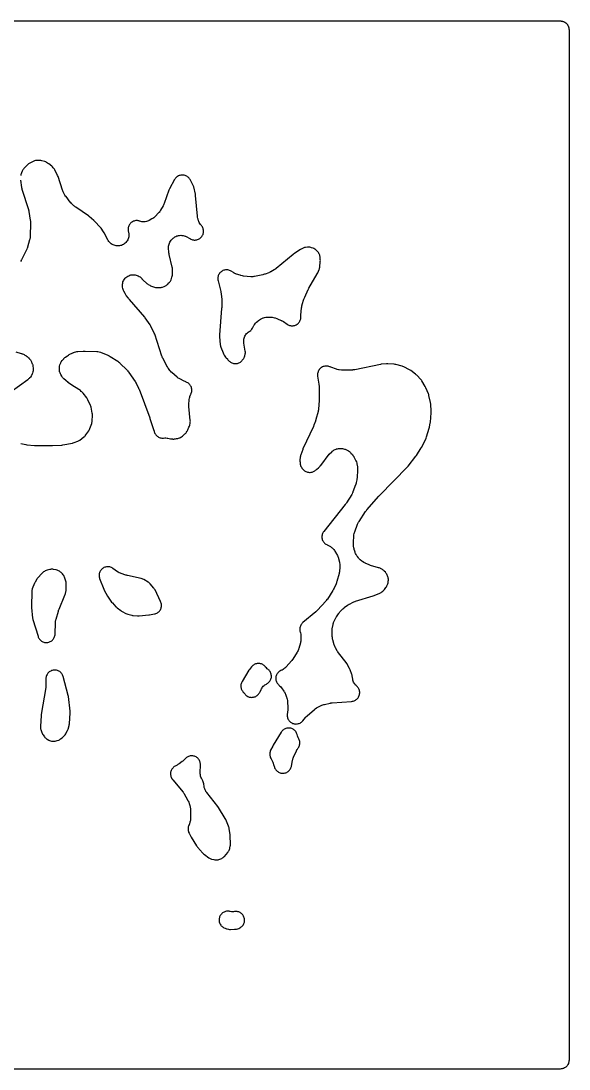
# Model space of a CAD drawing. Header units: millimetres. Extents: x 0 to 300, y 0 to 300.
# Drawn here: x 143.2 to 300.1, y -0.1 to 300.1 of the extents above; entities that cross this region are included whole.
import ezdxf

# ---------------------------------------------------------------- set-up
doc = ezdxf.new("R2010")
doc.units = ezdxf.units.MM
doc.layers.add('CUT', color=7, linetype='CONTINUOUS')

msp = doc.modelspace()

# ---------------------------------------------------------------- linework, layer by layer
at = {"layer": 'CUT'}
for points in [[(2.4114, 300.1485), (297.5886, 300.1485), (297.7814, 300.1391), (297.8958, 300.1333), (297.9051, 300.132), (297.9194, 300.1298), (297.9503, 300.1252), (298.0254, 300.1141), (298.1381, 300.0973), (298.2658, 300.0653), (298.3757, 300.0377), (298.4011, 300.0286), (298.4049, 300.0272), (298.448, 300.0118), (298.5003, 299.9931), (298.6063, 299.9551), (298.7267, 299.8981), (298.8277, 299.8503), (298.9428, 299.7813), (299.0378, 299.7243), (299.1466, 299.6436), (299.2345, 299.5783), (299.336, 299.4863), (299.416, 299.4138), (299.5093, 299.3109), (299.5805, 299.2322), (299.6647, 299.1186), (299.7264, 299.0354), (299.8008, 298.9112), (299.8523, 298.8253), (299.9151, 298.6924), (299.9163, 298.6899), (299.957, 298.6038), (299.9871, 298.5196), (299.9889, 298.5146), (299.9891, 298.5141), (300.0101, 298.4555), (300.0395, 298.3732), (300.0585, 298.2972), (300.0602, 298.2906), (300.0604, 298.2898), (300.0812, 298.2067), (300.099, 298.1356), (300.129, 297.9335), (300.135, 297.8932), (300.15, 297.5872), (300.15, 297.0119), (300.15, 2.4114), (300.1369, 2.1453), (300.135, 2.1053), (300.099, 1.8629), (300.0395, 1.6252), (299.9569, 1.3944), (299.8521, 1.1729), (299.7262, 0.9627), (299.5802, 0.7659), (299.4156, 0.5844), (299.2341, 0.4198), (299.0373, 0.2738), (298.8271, 0.1479), (298.6056, 0.0431), (298.3748, -0.0395), (298.1371, -0.099), (297.8947, -0.135), (297.5886, -0.15), (297.0775, -0.15), (3, -0.15)], [(143.1679, 179.0805), (144.5546, 178.7779), (144.877, 178.7293), (147.0201, 178.5481), (147.0577, 178.5452), (147.0645, 178.5447), (147.223, 178.5387), (152.0831, 178.5104), (152.1104, 178.5104), (152.1151, 178.5105), (152.2289, 178.5136), (154.8769, 178.6478), (155.1966, 178.6848), (157.8963, 179.1746), (158.1508, 179.2347), (158.3977, 179.321), (159.4503, 179.7522), (159.6387, 179.8386), (159.8193, 179.9404), (159.9908, 180.0568), (161.2171, 180.9652), (161.4216, 181.1343), (161.607, 181.324), (161.7713, 181.5323), (162.6034, 182.7111), (162.7326, 182.9142), (162.8417, 183.1288), (162.9296, 183.3529), (163.4304, 184.8359), (163.4948, 185.0606), (163.5379, 185.2902), (163.5593, 185.5229), (163.634, 187.1757), (163.6297, 187.4742), (163.5898, 187.7701), (163.2572, 189.4651), (163.1869, 189.7397), (163.0859, 190.0047), (162.3664, 191.6127), (162.2725, 191.8009), (162.1632, 191.9805), (162.0391, 192.1503), (160.9678, 193.4936), (160.8003, 193.6832), (160.6145, 193.8548), (160.4123, 194.0068), (160.4105, 194.008), (160.1998, 194.2216), (159.9736, 194.4246), (159.7244, 194.5987), (157.7237, 195.8223), (156.768, 196.4676), (156.7629, 196.4719), (156.7399, 196.4912), (156.6519, 196.5647), (156.027, 197.0872), (155.4318, 197.6484), (155.2819, 197.7979), (155.2559, 197.8253), (155.11, 197.9979), (154.9977, 198.1592), (154.9818, 198.1844), (154.896, 198.3272), (154.5803, 198.8797), (154.4952, 199.0373), (154.4807, 199.0659), (154.3583, 199.3373), (154.334, 199.3996), (154.3291, 199.414), (154.3263, 199.4221), (154.3242, 199.4282), (154.3212, 199.437), (154.2395, 199.7323), (154.1857, 200.0516), (154.165, 200.3747), (154.1789, 200.7293), (154.182, 200.7636), (154.2045, 200.9554), (154.2141, 201.0231), (154.249, 201.2266), (154.2562, 201.2627), (154.3509, 201.63), (154.4853, 201.9847), (154.5002, 202.0183), (154.5891, 202.2047), (154.6085, 202.2427), (154.7172, 202.4404), (154.7376, 202.475), (154.9897, 202.8491), (155.0141, 202.881), (155.1565, 203.0561), (155.319, 203.2438), (155.4499, 203.3875), (155.474, 203.4125), (155.7572, 203.6784), (155.7837, 203.7008), (155.9354, 203.8225), (156.3282, 204.1212), (156.476, 204.228), (156.5028, 204.2465), (156.8131, 204.4379), (156.8416, 204.4536), (157.0034, 204.5378), (158.0465, 205.049), (158.1534, 205.0993), (158.2182, 205.1285), (158.53, 205.2514), (158.8463, 205.3406), (159.1983, 205.4014), (159.2328, 205.4055), (159.4263, 205.4236), (161.0139, 205.5308), (161.2044, 205.5388), (161.3339, 205.541), (161.5245, 205.5393), (164.9481, 205.4219), (165.1593, 205.4087), (165.1969, 205.4053), (165.5815, 205.3482), (165.9573, 205.2482), (165.9932, 205.2365), (166.1923, 205.165), (166.4586, 205.0608), (166.5874, 205.0005), (167.8718, 204.4709), (168.0873, 204.374), (168.2315, 204.3036), (168.4405, 204.1933), (168.749, 204.0178), (170.8731, 202.6399), (171.0311, 202.5315), (171.0588, 202.5115), (171.357, 202.2714), (171.3825, 202.2487), (171.5221, 202.1175), (173.6014, 200.0613), (173.7259, 199.9322), (173.7475, 199.9086), (173.9772, 199.6334), (173.9965, 199.6078), (174.1012, 199.4622), (175.8751, 196.8677), (175.9552, 196.7453), (175.9692, 196.7232), (176.1149, 196.4696), (176.1271, 196.4464), (176.1924, 196.3155), (176.816, 195.0035), (176.8821, 194.8564), (176.9248, 194.7554), (176.9845, 194.6055), (180.0402, 186.428), (180.0617, 186.369), (180.0759, 186.3288), (180.0964, 186.2695), (181.2638, 182.795), (181.2915, 182.7093), (181.3096, 182.6508), (181.3352, 182.5644), (181.3715, 182.436), (181.4508, 182.2013), (181.5529, 181.9756), (181.6769, 181.7611), (181.8214, 181.5599), (181.9852, 181.374), (182.1665, 181.2053), (182.3637, 181.0553), (182.5748, 180.9255), (182.7976, 180.8173), (183.0301, 180.7317), (183.2699, 180.6695), (183.5147, 180.6313), (183.762, 180.6176), (184.0095, 180.6284), (184.3937, 180.6643), (184.7106, 180.6619), (185.056, 180.6243), (185.0893, 180.6189), (185.2752, 180.5843), (185.9956, 180.4313), (186.2419, 180.3917), (186.491, 180.3769), (186.5683, 180.38), (186.6601, 180.3678), (186.9286, 180.3612), (187.1963, 180.3834), (187.4707, 180.4212), (187.7344, 180.472), (187.7566, 180.4789), (187.8253, 180.4851), (188.0765, 180.5207), (188.3228, 180.5817), (188.5616, 180.6672), (188.7028, 180.7261), (188.9559, 180.8486), (189.1936, 180.9988), (189.4129, 181.1748), (190.1405, 181.8292), (190.3075, 181.9941), (190.4583, 182.174), (190.5915, 182.3673), (190.706, 182.5721), (190.7366, 182.6336), (190.9652, 183.0327), (191.0961, 183.2962), (191.1691, 183.5005), (191.3002, 183.7632), (191.4184, 184.0413), (191.5023, 184.3315), (191.633, 184.9134), (191.6773, 185.1753), (191.6936, 185.4404), (191.6817, 185.7057), (191.2862, 189.7272), (191.2745, 189.8779), (191.2729, 189.905), (191.2676, 190.2073), (191.2683, 190.2344), (191.2748, 190.3855), (191.3445, 191.4844), (191.3612, 191.6728), (191.365, 191.7063), (191.4218, 192.0492), (191.5128, 192.3846), (191.5233, 192.4167), (191.5865, 192.595), (191.7478, 193.016), (191.8101, 193.1684), (191.8219, 193.1955), (191.8534, 193.2601), (191.9497, 193.4847), (192.0235, 193.7177), (192.0743, 193.9568), (192.1015, 194.1998), (192.1048, 194.4442), (192.0842, 194.6878), (192.04, 194.9282), (191.9725, 195.1631), (191.8823, 195.3903), (191.7705, 195.6076), (191.6379, 195.813), (191.4859, 196.0044), (191.3159, 196.1801), (191.1296, 196.3383), (190.9287, 196.4776), (190.7152, 196.5966), (190.4911, 196.6942), (190.3791, 196.7365), (190.2097, 196.8077), (189.964, 196.9216), (188.6444, 197.592), (188.5076, 197.6651), (188.4834, 197.6787), (188.2407, 197.8284), (188.0113, 197.9977), (187.9896, 198.0151), (187.8708, 198.1147), (186.3973, 199.4024), (186.2599, 199.5287), (186.236, 199.5518), (185.981, 199.8239), (185.9594, 199.8493), (185.8423, 199.9945), (185.399, 200.5734), (185.3026, 200.7051), (185.2859, 200.7291), (185.1108, 201.0044), (185.0962, 201.0297), (185.0178, 201.1728), (183.8015, 203.5121), (183.7345, 203.6477), (183.7229, 203.6722), (183.6055, 203.9509), (183.596, 203.9763), (183.5458, 204.119), (181.471, 210.42), (181.3497, 210.7208), (180.3926, 212.7127), (180.2988, 212.8895), (180.1912, 213.0582), (178.788, 215.0741), (178.6198, 215.2896), (174.2405, 220.3083), (174.128, 220.4435), (174.0537, 220.5372), (173.9477, 220.6775), (173.338, 221.5249), (173.2096, 221.7155), (173.1264, 221.8475), (173.0099, 222.0456), (172.6437, 222.7142), (172.5584, 222.8794), (172.544, 222.9093), (172.4103, 223.2239), (172.3173, 223.5216), (172.2543, 223.8269), (172.2219, 224.1371), (172.2203, 224.4489), (172.2496, 224.7593), (172.3095, 225.0653), (172.3995, 225.3639), (172.5185, 225.6521), (172.6655, 225.9271), (172.8391, 226.1862), (173.0374, 226.4268), (173.2586, 226.6466), (173.5005, 226.8434), (173.7606, 227.0153), (174.0365, 227.1606), (174.3255, 227.2778), (174.6246, 227.3658), (174.931, 227.4238), (175.2416, 227.4512), (175.5534, 227.4476), (175.8633, 227.4132), (176.1683, 227.3483), (176.4654, 227.2535), (176.7516, 227.1297), (177.0241, 226.9782), (177.2803, 226.8004), (177.5177, 226.5982), (177.7546, 226.3518), (177.7823, 226.3199), (177.8346, 226.2575), (178.0692, 226.0132), (179.2568, 224.9336), (179.4349, 224.7861), (179.6259, 224.6557), (180.0378, 224.4016), (180.2795, 224.2703), (180.5342, 224.1663), (181.3962, 223.8686), (181.6695, 223.7913), (181.9498, 223.7454), (182.2335, 223.7317), (182.8508, 223.7369), (183.089, 223.7503), (183.3248, 223.7864), (183.4853, 223.8269), (183.5123, 223.8316), (183.7547, 223.8996), (184.1684, 224.0385), (184.3909, 224.1252), (184.6042, 224.2328), (184.8062, 224.3602), (184.9951, 224.5063), (185.1692, 224.6698), (185.2301, 224.7391), (185.5651, 225.0729), (185.7151, 225.2363), (185.8501, 225.4124), (185.9689, 225.5998), (186.0706, 225.7969), (186.1545, 226.0023), (186.432, 226.7787), (186.5099, 227.0413), (186.5586, 227.3108), (186.5775, 227.584), (186.5971, 228.9428), (186.5912, 229.1541), (186.5675, 229.3642), (186.5261, 229.5715), (185.6376, 233.213), (185.6022, 233.3734), (185.5965, 233.4022), (185.5468, 233.7268), (185.5437, 233.756), (185.5296, 233.9196), (185.4599, 235.0043), (185.4525, 235.1945), (185.4521, 235.2285), (185.4652, 235.578), (185.5094, 235.8941), (185.5854, 236.204), (185.6924, 236.5046), (185.8293, 236.7929), (185.9948, 237.0658), (186.187, 237.3205), (186.425, 237.5769), (186.4494, 237.6006), (186.5891, 237.7298), (186.7783, 237.8962), (186.9298, 238.0225), (186.9575, 238.0443), (187.2534, 238.2537), (187.5523, 238.4212), (187.825, 238.5401), (188.0659, 238.6206), (188.3099, 238.6799), (188.603, 238.7243), (188.9477, 238.7419), (189.2742, 238.7244), (189.5982, 238.6727), (189.915, 238.5875), (190.2508, 238.4585), (190.2827, 238.4443), (190.4593, 238.36), (191.4978, 237.8308), (191.6476, 237.7501), (191.7234, 237.707), (191.7245, 237.7089), (191.8558, 237.635), (192.0814, 237.5358), (192.3157, 237.4593), (192.5564, 237.4062), (192.8012, 237.3772), (193.0476, 237.3723), (193.2933, 237.3918), (193.5359, 237.4353), (193.773, 237.5026), (194.0024, 237.5928), (194.2217, 237.7052), (194.429, 237.8387), (194.622, 237.9919), (194.7991, 238.1633), (194.9584, 238.3514), (195.0984, 238.5543), (195.2177, 238.7699), (195.3153, 238.9963), (195.3901, 239.2311), (195.4413, 239.4722), (195.4686, 239.7172), (195.4717, 239.9636), (195.4504, 240.2092), (195.4051, 240.4515), (195.3362, 240.6881), (195.2443, 240.9168), (195.1303, 241.1353), (194.9953, 241.3416), (194.8407, 241.5335), (194.777, 241.6051), (194.6494, 241.7563), (194.6273, 241.7838), (194.4156, 242.0793), (194.2519, 242.3677), (194.1067, 242.7009), (194.0943, 242.734), (194.0299, 242.921), (193.9048, 243.3179), (193.8489, 243.5136), (193.8399, 243.5488), (193.7604, 243.9477), (193.7552, 243.9837), (193.7318, 244.1858), (193.2041, 250.1554), (193.1491, 250.5005), (192.6676, 252.5749), (192.6098, 252.783), (192.5342, 252.9852), (192.4414, 253.1802), (191.7192, 254.5432), (191.6127, 254.7253), (191.4911, 254.8978), (191.3555, 255.0594), (191.2324, 255.1941), (191.0547, 255.37), (190.8604, 255.5272), (190.6513, 255.6642), (190.4297, 255.7797), (190.1976, 255.8724), (189.9573, 255.9415), (189.7114, 255.9863), (189.4623, 256.0063), (189.2124, 256.0014), (188.9642, 255.9714), (188.7203, 255.9169), (188.483, 255.8383), (188.2548, 255.7364), (188.0379, 255.6122), (187.8345, 255.4669), (187.6466, 255.3021), (187.4761, 255.1193), (187.3246, 254.9205), (187.1939, 254.7075), (185.7198, 252.0134), (185.6327, 251.8382), (185.5595, 251.6567), (184.1916, 247.839), (184.1345, 247.6898), (184.1237, 247.6632), (183.9903, 247.372), (183.9773, 247.3465), (183.9014, 247.2054), (183.1673, 245.9077), (183.0868, 245.7722), (183.0719, 245.7482), (182.9085, 245.5089), (182.7256, 245.2841), (182.7069, 245.263), (182.5999, 245.1472), (181.6369, 244.1483), (181.4982, 244.0117), (181.4729, 243.988), (181.1993, 243.7577), (180.9034, 243.5569), (180.8737, 243.5389), (180.7047, 243.4425), (179.9017, 243.0119), (179.7343, 242.9274), (179.704, 242.9131), (179.3856, 242.7813), (179.0845, 242.6907), (178.7759, 242.6307), (178.4629, 242.6017), (178.1485, 242.6042), (177.8359, 242.638), (177.5283, 242.7029), (177.1403, 242.8262), (177.1397, 242.8244), (177.0107, 242.8657), (176.776, 242.9167), (176.5375, 242.9448), (176.2973, 242.95), (176.0578, 242.9321), (175.8211, 242.8913), (175.5895, 242.828), (175.3649, 242.7427), (175.1496, 242.6363), (174.9455, 242.5097), (174.7545, 242.3641), (174.5783, 242.2009), (174.4186, 242.0214), (174.2769, 241.8275), (174.1544, 241.6209), (174.0523, 241.4035), (173.9716, 241.1773), (173.9129, 240.9444), (173.8769, 240.707), (173.8638, 240.4672), (173.8737, 240.2272), (173.9067, 239.9893), (173.9985, 239.5008), (174.028, 239.3194), (174.0324, 239.2869), (174.062, 238.9503), (174.0588, 238.6421), (174.0255, 238.3358), (173.9623, 238.0341), (173.8699, 237.7401), (173.7491, 237.4565), (173.6012, 237.1861), (173.4275, 236.9315), (173.2298, 236.6951), (173.0098, 236.4792), (172.7698, 236.2859), (172.512, 236.117), (172.2389, 235.9742), (171.9531, 235.8587), (171.6574, 235.7718), (171.3546, 235.7143), (171.0477, 235.6867), (170.7395, 235.6892), (170.433, 235.7219), (170.1312, 235.7845), (169.837, 235.8763), (169.5532, 235.9964), (169.2825, 236.1438), (169.0275, 236.3169), (168.7907, 236.5142), (168.5744, 236.7337), (168.3806, 236.9734), (168.1948, 237.2555), (168.1782, 237.2838), (168.0887, 237.4444), (167.0244, 239.4688), (166.8394, 239.7676), (166.1341, 240.7458), (165.9238, 241.0003), (164.2154, 242.8092), (164.0148, 242.9994), (162.68, 244.1313), (162.4873, 244.2792), (158.8761, 246.7827), (158.6727, 246.9341), (158.5381, 247.0415), (158.3454, 247.2064), (157.7617, 247.741), (157.6477, 247.8499), (157.6277, 247.8698), (157.4139, 248.1016), (157.3956, 248.1231), (157.2962, 248.2455), (156.0759, 249.8144), (155.978, 249.9462), (155.961, 249.9701), (155.7829, 250.2458), (155.7681, 250.2712), (155.6883, 250.4146), (155.3669, 251.023), (155.2991, 251.158), (155.2874, 251.1824), (155.1682, 251.4601), (155.1586, 251.4854), (155.1075, 251.6277), (153.7832, 255.5618), (153.6607, 255.8603), (152.8798, 257.4612), (152.748, 257.6979), (152.5914, 257.9189), (152.4381, 258.1122), (152.2505, 258.323), (152.0403, 258.5113), (151.1448, 259.227), (150.9864, 259.3437), (150.8193, 259.4476), (150.5046, 259.6264), (150.254, 259.7508), (149.9909, 259.8465), (149.1315, 260.1055), (148.8746, 260.1684), (148.6124, 260.2037), (148.348, 260.2112), (147.8683, 260.1993), (147.6028, 260.1785), (147.341, 260.1296), (147.0858, 260.0531), (146.8403, 259.9499), (145.7028, 259.3989), (145.5068, 259.2929), (145.3211, 259.1699), (145.147, 259.0309), (144.9861, 258.8769), (144.0149, 257.8616), (143.8607, 257.6843), (143.7237, 257.4934), (143.6053, 257.2904), (143.5065, 257.0773), (143.3223, 256.6253), (143.2405, 256.3922), (143.182, 256.1521), (143.1476, 255.9074)], [(143.0838, 254.5499), (143.3575, 252.4142), (143.3965, 252.1907), (143.4557, 251.9717), (145.3084, 246.168), (145.3492, 246.0312), (145.3561, 246.0066), (145.4219, 245.7289), (145.4269, 245.7038), (145.4518, 245.5632), (145.8528, 243.0262), (145.8761, 242.8522), (145.8796, 242.821), (145.9017, 242.4707), (145.9022, 242.4394), (145.9009, 242.2638), (145.782, 238.3716), (145.7682, 238.1445), (145.7645, 238.1042), (145.6957, 237.6547), (145.6871, 237.6151), (145.6324, 237.3943), (145.0576, 235.3437), (145.0022, 235.1635), (144.9915, 235.1316), (144.8538, 234.7808), (144.84, 234.7501), (144.7581, 234.5803), (143.2922, 231.7257), (143.2136, 231.5807), (143.199, 231.555), (143.0232, 231.2761)], [(141.7005, 205.3493), (143.2622, 204.898), (143.4667, 204.8325), (143.5028, 204.8198), (143.8988, 204.6542), (143.9333, 204.6374), (144.1236, 204.5379), (144.3244, 204.4255), (144.5117, 204.3133), (144.5445, 204.2923), (144.8979, 204.0363), (144.928, 204.0117), (145.093, 203.8686), (145.2575, 203.7174), (145.383, 203.5965), (145.4049, 203.5744), (145.6384, 203.3157), (145.6582, 203.2917), (145.7657, 203.1545), (145.871, 203.0135), (145.972, 202.8715), (145.9757, 202.8659), (146.0573, 202.6697), (146.161, 202.4766), (146.1896, 202.4223), (146.2835, 202.2312), (146.4232, 201.9252), (146.4771, 201.7995), (146.5382, 201.5875), (146.594, 201.3091), (146.5983, 201.2818), (146.6193, 201.1288), (146.6619, 200.7615), (146.6787, 200.5772), (146.6809, 200.5442), (146.6866, 200.204), (146.6612, 199.8946), (146.6054, 199.5892), (146.5154, 199.2756), (146.4041, 199.0172), (146.39, 198.9883), (146.3072, 198.8288), (146.1688, 198.5769), (146.0812, 198.426), (146.0649, 198.3994), (145.8849, 198.1339), (145.6811, 197.8863), (145.6601, 197.8631), (145.5401, 197.7365), (145.3704, 197.5655), (145.2591, 197.458), (145.2388, 197.4392), (145.12, 197.3378), (140.3299, 193.8846)]]:
    msp.add_lwpolyline(points, dxfattribs=at)
for points in [[(202.4724, 228.8002), (202.2263, 228.83), (201.9784, 228.8353), (201.7312, 228.8159), (201.4872, 228.7723), (201.2487, 228.7046), (201.0181, 228.6137), (200.7976, 228.5003), (200.5894, 228.3657), (200.3956, 228.2111), (200.218, 228.0381), (200.0585, 227.8484), (199.9185, 227.6438), (199.7995, 227.4263), (199.7026, 227.1981), (199.6287, 226.9614), (199.5787, 226.7186), (199.553, 226.472), (199.5518, 226.2241), (199.5752, 225.9773), (199.6229, 225.734), (200.397, 222.6155), (200.4527, 222.3504), (200.4839, 222.1692), (200.5204, 221.9008), (200.6643, 220.4484), (200.6791, 220.2391), (200.6852, 220.0968), (200.6883, 219.887), (200.6648, 218.1081), (200.661, 217.9814), (200.657, 217.8954), (200.6489, 217.7689), (200.0377, 210.2197), (200.0295, 210.002), (200.0404, 209.7844), (200.2672, 207.3678), (200.2986, 207.143), (200.3503, 206.9219), (200.4219, 206.7065), (201.0594, 205.0434), (201.1659, 204.8045), (201.1742, 204.7832), (201.2658, 204.5947), (201.373, 204.4145), (201.5865, 204.0876), (201.7627, 203.8498), (201.9659, 203.6344), (202.3093, 203.3111), (202.3411, 203.2702), (202.3605, 203.244), (202.4654, 203.0869), (202.6141, 202.8865), (202.7821, 202.702), (202.9676, 202.5351), (203.1689, 202.3875), (203.3838, 202.2607), (203.6103, 202.156), (203.8462, 202.0744), (204.0889, 202.0168), (204.3363, 201.9836), (204.5857, 201.9752), (204.8347, 201.9917), (205.0808, 202.033), (205.1548, 202.0493), (205.388, 202.1124), (205.614, 202.1978), (205.8308, 202.3046), (206.0362, 202.4318), (206.2284, 202.5783), (206.4055, 202.7426), (206.566, 202.9233), (206.6521, 203.0416), (206.7239, 203.1207), (206.8751, 203.3258), (207.0046, 203.5454), (207.0597, 203.6651), (207.1062, 203.7434), (207.2043, 203.9497), (207.2832, 204.164), (207.3422, 204.3847), (207.3859, 204.5839), (207.4251, 204.8138), (207.4427, 205.0464), (207.4386, 205.2796), (207.4127, 205.5114), (207.0413, 207.8478), (207.0176, 208.0234), (207.0141, 208.0549), (206.9935, 208.38), (207.0028, 208.6771), (207.0402, 208.972), (207.1052, 209.262), (207.1972, 209.5446), (207.3156, 209.8172), (207.4591, 210.0774), (207.6266, 210.323), (207.8165, 210.5516), (208.0271, 210.7613), (208.2566, 210.9501), (208.5265, 211.1325), (208.5556, 211.1502), (208.772, 211.298), (208.9717, 211.4676), (209.1526, 211.6572), (209.3126, 211.8647), (209.45, 212.0878), (209.8874, 212.8891), (209.9681, 213.0296), (209.9831, 213.0544), (210.1478, 213.3025), (210.3171, 213.5151), (210.5221, 213.7312), (210.5429, 213.7514), (210.6618, 213.8615), (211.0161, 214.1757), (211.1647, 214.3007), (211.1918, 214.3223), (211.4818, 214.5302), (211.7917, 214.7069), (211.8226, 214.7225), (211.9983, 214.8053), (212.365, 214.9668), (212.5614, 215.0467), (212.5968, 215.06), (212.9687, 215.1757), (213.3512, 215.2487), (213.3887, 215.2537), (213.5995, 215.2757), (214.0699, 215.3113), (214.2397, 215.3202), (214.2702, 215.3211), (214.5827, 215.3164), (214.8936, 215.2834), (214.9237, 215.2788), (215.0911, 215.2493), (215.7901, 215.1101), (215.9941, 215.0635), (216.0303, 215.0542), (216.4289, 214.9273), (216.4637, 214.914), (216.6571, 214.8341), (217.7254, 214.3571), (217.8762, 214.2858), (217.9029, 214.2724), (218.194, 214.11), (218.2194, 214.0943), (218.3593, 214.0035), (219.4603, 213.2539), (219.6712, 213.1251), (219.8937, 213.0177), (220.1258, 212.9328), (220.3651, 212.8713), (220.6093, 212.8337), (220.856, 212.8203), (221.1029, 212.8314), (221.3474, 212.8668), (221.5873, 212.9262), (221.8201, 213.009), (222.0436, 213.1143), (222.2556, 213.2412), (222.4541, 213.3884), (222.6371, 213.5545), (222.8027, 213.7378), (222.9495, 213.9366), (223.0759, 214.1489), (223.1808, 214.3727), (223.263, 214.6057), (223.3219, 214.8457), (223.3567, 215.0903), (223.3673, 215.3372), (223.365, 215.6808), (223.3661, 215.7109), (223.3764, 215.8793), (223.5523, 217.9875), (223.5752, 218.1935), (223.5803, 218.2301), (223.6601, 218.6367), (223.6692, 218.6725), (223.7259, 218.8719), (224.2102, 220.4136), (224.2917, 220.6461), (224.3522, 220.8019), (224.4488, 221.0286), (225.4433, 223.1639), (225.5145, 223.3086), (225.565, 223.4058), (225.6423, 223.5473), (228.0294, 227.6987), (228.1698, 227.9832), (228.5525, 228.9016), (228.6339, 229.1267), (228.6934, 229.3585), (228.7305, 229.595), (228.9115, 231.2721), (228.9259, 231.5381), (228.912, 231.8042), (228.8331, 232.5474), (228.7979, 232.7769), (228.7416, 233.0021), (228.6646, 233.2211), (228.6206, 233.3301), (228.5037, 233.5787), (228.3603, 233.813), (228.1921, 234.0301), (228.001, 234.2275), (227.6982, 234.5077), (227.5071, 234.6676), (227.3011, 234.8077), (227.0821, 234.9266), (226.8524, 235.0231), (226.3891, 235.1911), (226.1588, 235.2622), (225.9226, 235.3108), (225.6829, 235.3365), (225.4418, 235.339), (225.2016, 235.3182), (224.6535, 235.244), (224.4206, 235.2011), (224.1928, 235.1364), (223.9721, 235.0505), (223.5739, 234.8732), (223.383, 234.7782), (223.2008, 234.6674), (221.2961, 233.3934), (221.0954, 233.2442), (216.258, 229.255), (216.1365, 229.159), (216.1144, 229.1422), (215.86, 228.9656), (215.8366, 228.9507), (215.7042, 228.8704), (214.7072, 228.2938), (214.5831, 228.2251), (214.5606, 228.2132), (214.3051, 228.0902), (214.2818, 228.0801), (214.1507, 228.0259), (213.1277, 227.6255), (212.9772, 227.5702), (212.95, 227.5609), (212.6426, 227.47), (212.6148, 227.4631), (212.4584, 227.4275), (210.1012, 226.9448), (209.9232, 226.9128), (209.8913, 226.9078), (209.5608, 226.8728), (209.2284, 226.8698), (209.1962, 226.871), (209.0157, 226.8825), (206.8976, 227.0679), (206.6726, 227.0945), (206.6328, 227.1004), (206.1899, 227.194), (206.151, 227.2047), (205.9345, 227.2713), (204.8898, 227.628), (204.681, 227.7063), (204.6442, 227.7213), (204.2426, 227.9143), (204.2079, 227.9336), (204.0163, 228.0477), (203.3918, 228.4452), (203.1763, 228.5678), (202.9498, 228.6685), (202.7143, 228.7462)], [(217.8239, 109.037), (218.4694, 108.1078), (218.5941, 107.9162), (218.6152, 107.8814), (218.8283, 107.4773), (218.845, 107.4403), (218.9327, 107.2292), (219.2607, 106.3665), (219.3268, 106.1776), (219.3377, 106.1436), (219.431, 105.7879), (219.4859, 105.4242), (219.4893, 105.3887), (219.5033, 105.189), (219.5814, 103.3754), (219.584, 103.1348), (219.5806, 102.9716), (219.5678, 102.7313), (219.4559, 101.4231), (219.447, 101.1803), (219.4617, 100.9377), (219.4999, 100.6977), (219.5612, 100.4625), (219.645, 100.2344), (219.7507, 100.0155), (219.877, 99.808), (220.0229, 99.6136), (220.187, 99.4344), (220.3678, 99.2719), (220.5634, 99.1277), (220.7721, 99.0033), (220.992, 98.8996), (221.2208, 98.8178), (221.4565, 98.7587), (221.6968, 98.7226), (221.9396, 98.7101), (222.1823, 98.7212), (222.4229, 98.7559), (222.6589, 98.8137), (222.8882, 98.8941), (223.1086, 98.9965), (223.3181, 99.1198), (223.5146, 99.2628), (223.6962, 99.4242), (223.8614, 99.6025), (224.6942, 100.5944), (224.7908, 100.7049), (224.8085, 100.7244), (225.0143, 100.9338), (225.0334, 100.9518), (225.1423, 101.0503), (227.2486, 102.8817), (227.4229, 103.0243), (227.4546, 103.0487), (227.8271, 103.3012), (227.8616, 103.3216), (228.0586, 103.4307), (229.1816, 104.0089), (229.3244, 104.0786), (229.3502, 104.0906), (229.6203, 104.2019), (229.8989, 104.2899), (229.9264, 104.2973), (230.0807, 104.3354), (231.6904, 104.6974), (231.8284, 104.7257), (231.8532, 104.7304), (232.1317, 104.7713), (232.1568, 104.7741), (232.2971, 104.7867), (237.8756, 105.1834), (238.1189, 105.2127), (238.3582, 105.2657), (238.5911, 105.3419), (238.8155, 105.4406), (239.0291, 105.5607), (239.2299, 105.7012), (239.4161, 105.8607), (239.5857, 106.0376), (239.7371, 106.2303), (239.869, 106.4368), (239.98, 106.6553), (240.0691, 106.8837), (240.1354, 107.1196), (240.1782, 107.3609), (240.1973, 107.6052), (240.1923, 107.8503), (240.1634, 108.0936), (240.1107, 108.333), (240.0349, 108.5661), (239.9366, 108.7906), (239.8169, 109.0044), (239.6767, 109.2054), (239.5176, 109.3918), (239.3409, 109.5617), (239.1471, 109.7306), (238.9396, 109.9499), (238.7541, 110.188), (238.5922, 110.4428), (238.4556, 110.712), (238.3453, 110.993), (238.2546, 111.3112), (238.2473, 111.3426), (238.2105, 111.5188), (238.0361, 112.4681), (237.9923, 112.6623), (237.9332, 112.8524), (237.4374, 114.2495), (237.3526, 114.4581), (237.2493, 114.6583), (236.464, 116.0259), (236.2811, 116.3006), (234.1048, 119.1432), (233.9565, 119.3513), (233.8607, 119.4958), (233.7269, 119.7135), (233.2713, 120.5148), (233.1659, 120.7136), (233.1483, 120.7496), (232.9743, 121.1643), (232.9611, 121.2021), (232.8931, 121.4166), (232.505, 122.7819), (232.4489, 123.0048), (232.4402, 123.0447), (232.3695, 123.4985), (232.3657, 123.5393), (232.3514, 123.7686), (232.2996, 125.3967), (232.2993, 125.6251), (232.3005, 125.6658), (232.3416, 126.1206), (232.3477, 126.1608), (232.3889, 126.3855), (232.5614, 127.187), (232.6043, 127.3649), (232.6127, 127.3965), (232.7242, 127.745), (232.7356, 127.7756), (232.804, 127.9453), (233.1623, 128.7761), (233.2369, 128.9382), (233.2509, 128.9669), (233.4226, 129.2795), (233.4393, 129.3067), (233.5361, 129.4565), (234.1002, 130.2854), (234.189, 130.4104), (234.2054, 130.4324), (234.398, 130.6709), (234.4161, 130.6916), (234.5196, 130.8047), (235.2528, 131.5745), (235.3692, 131.6914), (235.3904, 131.7118), (235.6379, 131.9296), (235.6609, 131.9481), (235.7916, 132.0487), (236.7258, 132.7353), (236.8453, 132.8195), (236.867, 132.8342), (237.1153, 132.9884), (237.138, 133.0013), (237.2665, 133.0711), (238.3376, 133.6258), (238.4931, 133.7018), (238.5212, 133.7147), (238.8418, 133.8448), (238.871, 133.8551), (239.0355, 133.909), (244.0951, 135.4365), (244.3596, 135.5329), (245.9493, 136.216), (246.1391, 136.3073), (246.3206, 136.4142), (246.4925, 136.536), (246.8302, 136.7974), (246.997, 136.9386), (247.1508, 137.0938), (247.2905, 137.2619), (247.6812, 137.7761), (247.8455, 138.0212), (247.9798, 138.2838), (248.1622, 138.6995), (248.2443, 138.9125), (248.3067, 139.1321), (248.3487, 139.3565), (248.394, 139.6796), (248.417, 139.9454), (248.4115, 140.2122), (248.3775, 140.4769), (248.3462, 140.6482), (248.2839, 140.9088), (248.1941, 141.1613), (248.0778, 141.4027), (247.9326, 141.6669), (247.8191, 141.8536), (247.6897, 142.0296), (247.5455, 142.1936), (247.2314, 142.521), (247.0683, 142.6763), (246.8918, 142.8163), (246.7035, 142.9399), (246.198, 143.2399), (246.0108, 143.3405), (245.8158, 143.4248), (245.6143, 143.4923), (243.3195, 144.1535), (243.078, 144.232), (242.916, 144.2909), (242.6803, 144.3856), (241.9715, 144.6988), (241.8413, 144.7593), (241.8182, 144.7706), (241.5652, 144.9064), (241.543, 144.9194), (241.4206, 144.9945), (240.9575, 145.2909), (240.786, 145.4074), (240.756, 145.429), (240.4338, 145.6895), (240.4063, 145.7143), (240.2565, 145.8575), (239.9811, 146.1356), (239.8341, 146.2929), (239.8087, 146.3217), (239.543, 146.6603), (239.521, 146.6917), (239.4031, 146.8719), (239.2507, 147.1202), (239.1731, 147.2527), (239.1596, 147.2767), (239.0321, 147.5285), (238.9256, 147.7899), (238.9163, 147.8157), (238.8672, 147.9612), (238.699, 148.4955), (238.6577, 148.6363), (238.6508, 148.6616), (238.5848, 148.9474), (238.5799, 148.9732), (238.5554, 149.1179), (238.4558, 149.7837), (238.432, 149.9774), (238.4286, 150.012), (238.4113, 150.4017), (238.4115, 150.4365), (238.4181, 150.6315), (238.541, 152.6898), (238.5571, 152.8784), (238.5608, 152.912), (238.6164, 153.2554), (238.7064, 153.5914), (238.7167, 153.6236), (238.7794, 153.8022), (239.5962, 155.9559), (239.6768, 156.1513), (239.6921, 156.1857), (239.8854, 156.5614), (239.9045, 156.5939), (240.0168, 156.773), (241.8731, 159.5572), (242.0199, 159.7621), (242.1241, 159.8977), (242.2844, 160.0923), (245.7145, 163.9834), (245.7734, 164.0487), (245.814, 164.0927), (245.8745, 164.1566), (253.8857, 172.4277), (254.0421, 172.6053), (256.3001, 175.4278), (256.4665, 175.6622), (257.8308, 177.8399), (257.9625, 178.0781), (259.206, 180.6473), (259.3413, 180.9889), (260.1216, 183.4794), (260.1961, 183.7823), (260.4114, 184.9737), (260.4422, 185.2059), (260.6722, 187.9025), (260.6811, 188.0912), (260.6758, 188.2801), (260.53, 190.4823), (260.5095, 190.6763), (260.4739, 190.8683), (260.0192, 192.8802), (259.9655, 193.0793), (259.8955, 193.2733), (259.1689, 195.0547), (259.0812, 195.2463), (258.9776, 195.4297), (257.9979, 197.0068), (257.8603, 197.2061), (257.704, 197.3911), (256.5356, 198.646), (256.3827, 198.7966), (256.2175, 198.9337), (254.8486, 199.9728), (254.6516, 200.108), (254.4425, 200.2238), (252.7909, 201.0381), (252.5722, 201.1332), (252.3455, 201.2071), (250.5418, 201.7007), (250.3051, 201.7533), (250.0644, 201.7828), (248.2655, 201.9145), (248.0541, 201.9211), (247.8429, 201.9097), (246.3877, 201.7694), (246.1232, 201.7295), (238.8109, 200.223), (238.6512, 200.1937), (238.6225, 200.1891), (238.3002, 200.1513), (238.2712, 200.1492), (238.1091, 200.1408), (235.6923, 200.0683), (235.539, 200.0668), (235.5116, 200.0671), (235.2055, 200.083), (235.1782, 200.0855), (235.0259, 200.1028), (234.3416, 200.1947), (234.1575, 200.2241), (234.1247, 200.2302), (233.762, 200.3163), (233.73, 200.3256), (233.5523, 200.382), (231.9067, 200.9503), (231.7564, 201.0058), (231.7297, 201.0163), (231.6283, 201.0613), (231.4014, 201.1491), (231.167, 201.2144), (230.9274, 201.2567), (230.6848, 201.2754), (230.4416, 201.2705), (230.2, 201.242), (229.9622, 201.1901), (229.7307, 201.1153), (229.5075, 201.0184), (229.2948, 200.9003), (229.0946, 200.762), (228.9088, 200.6049), (228.7391, 200.4305), (228.5872, 200.2405), (228.4545, 200.0366), (228.3422, 199.8207), (228.2515, 199.5949), (228.1831, 199.3614), (228.1377, 199.1224), (228.1158, 198.8801), (228.1176, 198.6368), (228.143, 198.3948), (228.4967, 196.1054), (228.5262, 195.8613), (228.5408, 195.6951), (228.5543, 195.4496), (228.6307, 191.9972), (228.629, 191.7756), (228.6234, 191.6253), (228.6087, 191.4042), (228.3674, 188.9009), (228.3502, 188.7528), (228.3466, 188.7263), (228.2944, 188.4325), (228.2887, 188.4064), (228.2539, 188.2614), (227.6494, 185.9447), (227.6033, 185.783), (227.5695, 185.6738), (227.5162, 185.5143), (227.1013, 184.3596), (227.0403, 184.2012), (226.9964, 184.0945), (226.9283, 183.939), (223.9511, 177.5405), (223.8637, 177.3274), (223.331, 175.8375), (223.2623, 175.6125), (223.2394, 175.5009), (223.2214, 175.4532), (223.1562, 175.2078), (223.1163, 174.957), (223.0658, 174.4875), (223.0516, 174.2372), (223.0624, 173.9868), (223.0983, 173.7387), (223.1066, 173.6964), (223.105, 173.5811), (223.1235, 173.3482), (223.1637, 173.118), (223.2252, 172.8926), (223.2697, 172.755), (223.3639, 172.509), (223.4835, 172.2743), (223.6271, 172.0535), (223.7259, 171.9177), (223.8846, 171.7214), (224.0622, 171.5421), (224.257, 171.3817), (224.3715, 171.2967), (224.5837, 171.1554), (224.8091, 171.0365), (225.0454, 170.9411), (225.2902, 170.8703), (225.541, 170.8248), (225.7951, 170.805), (226.0499, 170.8112), (226.3027, 170.8434), (226.5509, 170.9011), (226.792, 170.9837), (226.9794, 171.0589), (227.1877, 171.1537), (227.3865, 171.2672), (227.5741, 171.3984), (227.7489, 171.5461), (227.8141, 171.6066), (227.9546, 171.7203), (228.4395, 172.1467), (228.6303, 172.3336), (228.7349, 172.4606), (228.7597, 172.4835), (228.9154, 172.6414), (229.0566, 172.8124), (231.4496, 175.9891), (232.1715, 176.6785), (232.3257, 176.8178), (232.3538, 176.8418), (232.6666, 177.0803), (232.8513, 177.2359), (232.8674, 177.2523), (232.8845, 177.2619), (233.1309, 177.3742), (233.4106, 177.4735), (233.4382, 177.482), (233.5935, 177.526), (233.6243, 177.5341), (233.78, 177.5711), (233.808, 177.5772), (234.0981, 177.6269), (234.3913, 177.6516), (234.4199, 177.6528), (234.58, 177.6561), (234.7904, 177.6559), (234.9562, 177.652), (234.9859, 177.6507), (235.2895, 177.6234), (235.5633, 177.5742), (235.8573, 177.4939), (235.8856, 177.4848), (236.0423, 177.4306), (236.2429, 177.3563), (236.4184, 177.2862), (236.4494, 177.2729), (236.7612, 177.1201), (237.0302, 176.9528), (237.281, 176.7592), (237.5331, 176.5205), (237.5564, 176.4961), (237.6834, 176.3562), (238.0865, 175.8892), (238.2243, 175.7197), (238.248, 175.6888), (238.493, 175.3272), (238.5129, 175.2937), (238.6192, 175.1028), (239.0246, 174.3219), (239.1096, 174.1471), (239.124, 174.1155), (239.2549, 173.7831), (239.3507, 173.4389), (239.3583, 173.405), (239.3957, 173.2142), (239.5321, 172.4087), (239.5617, 172.1971), (239.5659, 172.1593), (239.5889, 171.733), (239.5888, 171.6949), (239.582, 171.4814), (239.4536, 169.3501), (239.4312, 169.1083), (239.4106, 168.9447), (239.3726, 168.7048), (239.2192, 167.9061), (239.185, 167.7468), (239.1783, 167.7184), (239.0893, 167.405), (239.0801, 167.3774), (239.0255, 167.2238), (238.2579, 165.2065), (238.1903, 165.0408), (238.1775, 165.0115), (238.019, 164.6908), (238.0035, 164.6629), (237.913, 164.5085), (236.4175, 162.0936), (236.293, 161.9054), (236.2046, 161.7802), (236.069, 161.5999), (229.9091, 153.9012), (229.7638, 153.6999), (229.6392, 153.4851), (229.5365, 153.2591), (229.4567, 153.0239), (229.4006, 152.7821), (229.3689, 152.5358), (229.3616, 152.2876), (229.3791, 152.04), (229.421, 151.7953), (229.487, 151.5559), (229.5764, 151.3243), (229.6884, 151.1027), (229.8218, 150.8932), (229.9753, 150.6981), (230.1474, 150.5191), (230.3364, 150.3581), (230.5404, 150.2166), (230.7575, 150.0961), (230.8858, 150.0407), (230.8852, 150.0392), (231.2961, 149.8592), (231.625, 149.6694), (231.6559, 149.6493), (231.8257, 149.5316), (232.1644, 149.2829), (232.307, 149.1728), (232.332, 149.1525), (232.5788, 148.9318), (232.7837, 148.7097), (232.9838, 148.4459), (233.0021, 148.4193), (233.1003, 148.2683), (233.5733, 147.5019), (233.6631, 147.3484), (233.6785, 147.3206), (233.823, 147.0274), (233.9392, 146.7219), (233.949, 146.6917), (234.0002, 146.5214), (234.3907, 145.1015), (234.4397, 144.902), (234.4475, 144.8662), (234.5124, 144.4605), (234.5162, 144.4241), (234.5309, 144.2322), (234.5346, 143.9833), (234.531, 143.8074), (234.5169, 143.5486), (234.4273, 142.5471), (234.4077, 142.373), (234.4034, 142.3419), (234.3398, 141.9974), (234.3327, 141.9669), (234.2888, 141.7972), (233.6567, 139.5663), (233.5737, 139.3091), (233.5111, 139.1368), (233.4098, 138.8862), (232.8355, 137.6013), (232.7156, 137.3571), (232.6283, 137.1945), (232.4909, 136.9596), (230.9299, 134.4996), (230.839, 134.3631), (230.8222, 134.3391), (230.6231, 134.0787), (230.6042, 134.0562), (230.4963, 133.9327), (228.1013, 131.3117), (227.9263, 131.1326), (227.8035, 131.015), (227.6169, 130.848), (223.926, 127.7592), (223.7447, 127.5916), (223.5807, 127.4068), (223.4359, 127.2068), (223.3114, 126.9935), (223.2086, 126.769), (223.1285, 126.5354), (223.0718, 126.295), (223.0391, 126.0502), (223.0307, 125.8034), (223.0467, 125.5569), (223.087, 125.3132), (223.1511, 125.0747), (223.234, 124.8175), (223.3053, 124.496), (223.3532, 124.045), (223.3548, 124.0097), (223.3579, 123.7828), (223.3435, 122.9183), (223.3373, 122.7557), (223.3355, 122.7266), (223.3047, 122.4291), (223.2481, 122.1353), (223.2414, 122.107), (223.2003, 121.9495), (222.7313, 120.3001), (222.6791, 120.1316), (222.669, 120.1017), (222.5515, 119.7996), (222.4061, 119.5099), (222.3906, 119.4824), (222.3006, 119.3307), (221.0284, 117.2981), (220.9478, 117.1748), (220.9329, 117.153), (220.7576, 116.9163), (220.741, 116.8958), (220.6465, 116.7828), (219.1553, 115.0701), (219.028, 114.9312), (219.0047, 114.9069), (218.7522, 114.6699), (218.5014, 114.4778), (218.2325, 114.3119), (217.9484, 114.1739), (217.7896, 114.1156), (217.5587, 114.0174), (217.3388, 113.8966), (217.1322, 113.7543), (216.9408, 113.592), (216.7667, 113.4114), (216.6115, 113.2142), (216.4769, 113.0025), (216.3642, 112.7783), (216.2745, 112.544), (216.2087, 112.3019), (216.1676, 112.0543), (216.1515, 111.804), (216.1605, 111.5532), (216.1947, 111.3046), (216.2536, 111.0608), (216.3366, 110.824), (216.443, 110.5967), (216.5716, 110.3813), (216.7211, 110.1798), (216.8901, 109.9944), (217.0768, 109.8268), (217.2673, 109.6723), (217.4951, 109.4482), (217.7019, 109.2028), (217.7209, 109.178)], [(146.2504, 136.5648), (146.1799, 132.4276), (146.194, 132.1166), (146.5224, 129.0747), (146.5579, 128.846), (146.6143, 128.6215), (148.0586, 123.8304), (148.1396, 123.6023), (148.2423, 123.3831), (148.3658, 123.1748), (148.5087, 122.9794), (148.67, 122.7988), (148.8479, 122.6347), (149.0409, 122.4885), (149.2471, 122.3616), (149.4646, 122.2554), (149.6914, 122.1706), (149.9253, 122.1082), (150.1641, 122.0687), (150.4057, 122.0524), (150.6477, 122.0597), (150.8878, 122.0903), (151.1239, 122.1439), (151.3537, 122.2202), (151.575, 122.3183), (151.7858, 122.4374), (151.9841, 122.5763), (152.168, 122.7337), (152.3358, 122.9082), (152.486, 123.0981), (152.6171, 123.3017), (152.7279, 123.5169), (152.8173, 123.7419), (152.8846, 123.9744), (152.929, 124.2124), (152.9503, 124.4536), (153.083, 127.823), (153.0982, 128.043), (153.102, 128.0821), (153.1709, 128.5173), (153.1793, 128.5557), (153.2329, 128.7696), (153.8807, 131.069), (153.9487, 131.2851), (153.9992, 131.4304), (154.0802, 131.642), (155.7621, 135.671), (155.8329, 135.8624), (155.888, 136.0589), (156.1022, 136.9648), (156.1527, 137.253), (156.1692, 137.5451), (156.1669, 138.7076), (156.1574, 138.9206), (156.1297, 139.132), (156.0842, 139.3403), (155.7682, 140.5381), (155.6897, 140.7836), (155.5863, 141.0196), (155.4593, 141.2438), (155.3098, 141.4537), (155.099, 141.7195), (154.9225, 141.9192), (154.7257, 142.099), (154.5109, 142.2569), (154.1721, 142.479), (153.9673, 142.5998), (153.7519, 142.7005), (153.528, 142.7804), (153.2975, 142.8386), (152.5299, 142.994), (152.3087, 143.0286), (152.0853, 143.0432), (151.8615, 143.0378), (151.6391, 143.0124), (151.4198, 142.9672), (150.636, 142.7686), (150.3723, 142.6861), (150.1194, 142.575), (149.8802, 142.4366), (149.6526, 142.2875), (149.4799, 142.1636), (149.3184, 142.0255), (149.1692, 141.8741), (147.9981, 140.5808), (147.837, 140.3836), (147.6968, 140.171), (147.225, 139.3695), (147.1345, 139.2014), (147.0571, 139.0268), (146.4277, 137.4478), (146.3536, 137.234), (146.299, 137.0143), (146.2645, 136.7907)], [(168.6211, 143.7085), (168.3789, 143.7532), (168.1334, 143.7737), (167.8871, 143.7701), (167.6424, 143.7422), (167.4016, 143.6904), (167.167, 143.6151), (166.941, 143.5171), (166.7258, 143.3973), (166.5234, 143.257), (166.3357, 143.0974), (166.1647, 142.9201), (166.012, 142.7268), (165.879, 142.5195), (165.7671, 142.3), (165.6773, 142.0706), (165.6105, 141.8335), (165.5674, 141.591), (165.5484, 141.3454), (165.5536, 141.0992), (165.583, 140.8546), (165.6364, 140.6141), (165.7132, 140.3801), (166.8788, 137.3405), (167.0221, 137.0316), (167.9595, 135.326), (168.1119, 135.0828), (169.1201, 133.6628), (169.3499, 133.3843), (170.3908, 132.2934), (170.5316, 132.157), (170.6826, 132.0321), (171.7929, 131.1845), (171.9713, 131.0602), (172.1599, 130.9519), (173.2534, 130.3854), (173.4905, 130.2779), (173.7375, 130.1956), (174.9099, 129.8716), (175.1178, 129.8236), (175.329, 129.7935), (176.5756, 129.6699), (176.8259, 129.6577), (177.0761, 129.6706), (179.7911, 129.9476), (179.8288, 129.9518), (179.8357, 129.9526), (179.9937, 129.9763), (181.3792, 130.2296), (181.6148, 130.2845), (181.844, 130.362), (182.0647, 130.4613), (182.2747, 130.5815), (182.4721, 130.7214), (182.6551, 130.8797), (182.8219, 131.055), (182.971, 131.2455), (183.1009, 131.4496), (183.2105, 131.6653), (183.2988, 131.8906), (183.3649, 132.1234), (183.4081, 132.3614), (183.4281, 132.6026), (183.4248, 132.8445), (183.398, 133.085), (183.3482, 133.3217), (183.2757, 133.5526), (183.1812, 133.7753), (181.5698, 137.1145), (181.4691, 137.3024), (181.3527, 137.481), (181.2215, 137.6491), (180.2179, 138.8273), (180.0208, 139.0335), (179.8016, 139.216), (179.563, 139.3722), (178.3207, 140.0882), (178.096, 140.203), (177.8609, 140.2946), (177.6177, 140.362), (173.7284, 141.2313), (173.5508, 141.2755), (173.431, 141.3085), (173.2559, 141.3614), (171.8692, 141.817), (171.6877, 141.8819), (171.6557, 141.8943), (171.3324, 142.0387), (171.0256, 142.2156), (170.9967, 142.2343), (170.8377, 142.3431), (169.5118, 143.3014), (169.3053, 143.4357), (169.0866, 143.549), (168.8578, 143.6402)], [(154.8111, 113.1955), (154.6499, 113.3845), (154.4708, 113.5565), (154.2755, 113.7099), (154.066, 113.8432), (153.8442, 113.9551), (153.6125, 114.0444), (153.373, 114.1102), (153.1282, 114.152), (152.8805, 114.1693), (152.6322, 114.1619), (152.3859, 114.1299), (152.1441, 114.0736), (151.9089, 113.9936), (151.6829, 113.8907), (151.4682, 113.7659), (151.267, 113.6204), (151.0812, 113.4556), (150.9126, 113.2732), (150.763, 113.075), (150.6338, 112.8629), (150.5262, 112.6391), (150.4414, 112.4056), (150.3802, 112.165), (150.3431, 111.9194), (150.3306, 111.6714), (150.3295, 109.8301), (150.326, 109.6711), (150.3248, 109.6427), (150.2976, 109.3258), (150.294, 109.2976), (150.2704, 109.1403), (148.9481, 101.4515), (148.9153, 101.1579), (148.7526, 98.0353), (148.7514, 97.8), (148.7724, 97.5655), (148.8153, 97.3341), (148.8798, 97.1078), (149.1556, 96.2882), (149.2464, 96.0571), (149.3596, 95.8361), (149.4943, 95.6275), (149.9002, 95.0622), (150.0379, 94.8874), (150.1907, 94.7255), (150.3573, 94.5778), (150.5363, 94.4455), (150.7264, 94.3297), (151.1406, 94.102), (151.3853, 93.9843), (151.6413, 93.8938), (151.9056, 93.8316), (152.1751, 93.7985), (152.4403, 93.7804), (152.7161, 93.7769), (152.9906, 93.8037), (153.2605, 93.8607), (153.5225, 93.947), (153.9786, 94.1257), (154.1686, 94.2095), (154.351, 94.3086), (154.5245, 94.4226), (154.9433, 94.7233), (155.1062, 94.8509), (155.2581, 94.9915), (155.3978, 95.1441), (155.8199, 95.6456), (155.9969, 95.8832), (156.1446, 96.1402), (156.4973, 96.8476), (156.5891, 97.0546), (156.6617, 97.2692), (156.9466, 98.2557), (157.0063, 98.5126), (157.0387, 98.7743), (157.2614, 101.9475), (157.2668, 102.186), (157.2493, 102.424), (156.748, 106.5511), (156.6829, 106.8897), (155.2473, 112.3099), (155.1719, 112.5465), (155.0733, 112.7744), (154.9527, 112.9915)], [(207.2148, 107.4145), (207.3621, 107.2236), (207.527, 107.0478), (207.7082, 106.8887), (207.9038, 106.7477), (208.1121, 106.6263), (208.3311, 106.5255), (208.5588, 106.4462), (208.7931, 106.3893), (209.0318, 106.3552), (209.2726, 106.3442), (209.5134, 106.3565), (209.7519, 106.392), (209.9859, 106.4502), (210.2131, 106.5307), (210.4316, 106.6327), (210.6392, 106.7553), (210.834, 106.8974), (211.0143, 107.0575), (211.1782, 107.2343), (211.3244, 107.426), (211.4515, 107.6309), (211.4831, 107.6878), (211.5522, 107.8059), (211.5708, 107.838), (211.5727, 107.8415), (211.6416, 107.972), (211.9473, 108.5953), (212.0286, 108.7517), (212.0438, 108.7793), (212.2131, 109.0554), (212.3906, 109.2918), (212.5894, 109.5104), (212.808, 109.7094), (213.0442, 109.8871), (213.3202, 110.0566), (213.3478, 110.0718), (213.5041, 110.1532), (213.5129, 110.1575), (213.7269, 110.276), (213.9283, 110.4149), (214.1151, 110.5727), (214.2857, 110.7481), (214.4382, 110.9393), (214.5714, 111.1444), (214.6839, 111.3616), (214.7746, 111.5888), (214.8427, 111.8237), (214.8875, 112.0642), (214.9086, 112.3079), (214.9057, 112.5525), (214.879, 112.7956), (214.8286, 113.035), (214.7551, 113.2683), (214.6592, 113.4933), (214.5417, 113.7078), (214.4038, 113.9099), (214.2468, 114.0975), (214.0723, 114.2688), (213.8818, 114.4223), (213.6863, 114.5647), (213.4582, 114.7674), (213.2507, 114.9913), (213.1864, 115.0759), (213.0315, 115.2604), (212.8595, 115.4291), (212.6722, 115.5805), (212.4711, 115.7132), (212.2582, 115.8259), (212.0354, 115.9176), (211.8049, 115.9874), (211.5687, 116.0347), (211.329, 116.0591), (211.0881, 116.0602), (210.8482, 116.0382), (210.6116, 115.9932), (210.3804, 115.9256), (210.1567, 115.8361), (209.9427, 115.7255), (209.7404, 115.5948), (209.5515, 115.4452), (209.378, 115.2782), (209.2213, 115.0952), (208.6355, 114.3402), (208.4833, 114.1209), (206.5139, 110.9307), (206.3966, 110.7183), (206.3005, 110.4956), (206.2264, 110.2645), (206.175, 110.0274), (206.1469, 109.7864), (206.1423, 109.5438), (206.1612, 109.3019), (206.2035, 109.063), (206.2687, 108.8293), (206.3563, 108.603), (206.4654, 108.3863), (206.595, 108.1812), (206.7439, 107.9896), (206.8569, 107.8701), (206.8563, 107.8696), (206.8578, 107.868), (207.0788, 107.6096)], [(221.8782, 96.5403), (221.7243, 96.7297), (221.5526, 96.9031), (221.3648, 97.0589), (221.1628, 97.1957), (220.9484, 97.3122), (220.7236, 97.4072), (220.4906, 97.4798), (220.2517, 97.5294), (220.0091, 97.5555), (219.7651, 97.5577), (219.522, 97.5362), (219.2822, 97.4911), (219.0479, 97.4228), (218.8214, 97.332), (218.6049, 97.2195), (218.4003, 97.0865), (218.2097, 96.9342), (218.0348, 96.764), (217.8774, 96.5776), (217.7389, 96.3767), (215.3995, 92.6022), (215.276, 92.378), (214.6894, 91.171), (214.5912, 90.9402), (214.5166, 90.7007), (214.4664, 90.4549), (214.4411, 90.2053), (214.4409, 89.9545), (214.4659, 89.7049), (214.5157, 89.459), (214.59, 89.2194), (214.6878, 88.9884), (214.8084, 88.7684), (214.9372, 88.559), (215.0395, 88.382), (215.0569, 88.35), (215.2318, 87.9806), (215.2456, 87.9469), (215.3177, 87.7555), (215.6355, 86.8375), (215.6955, 86.6482), (215.7328, 86.5185), (215.748, 86.46), (215.8222, 86.2231), (215.9195, 85.9947), (216.0391, 85.777), (216.1796, 85.5723), (216.3397, 85.3826), (216.5178, 85.2096), (216.7123, 85.0552), (216.9211, 84.9208), (217.1422, 84.8079), (217.3734, 84.7173), (217.6124, 84.6502), (217.8569, 84.6071), (218.1045, 84.5885), (218.3527, 84.5946), (218.5991, 84.6252), (218.8413, 84.6801), (219.0768, 84.7588), (219.3033, 84.8604), (219.5186, 84.984), (219.7206, 85.1284), (219.9073, 85.2921), (220.0769, 85.4735), (220.2276, 85.6708), (220.358, 85.8821), (220.4668, 86.1053), (220.5529, 86.3381), (220.6155, 86.5784), (220.9906, 88.3809), (221.0377, 88.5799), (221.047, 88.6151), (221.1734, 89.0038), (221.1865, 89.0378), (221.2654, 89.2264), (222.0623, 90.9954), (222.1377, 91.1527), (222.1518, 91.1806), (222.324, 91.4839), (222.3406, 91.5103), (222.4372, 91.6556), (222.6098, 91.903), (222.7382, 92.1072), (222.8463, 92.3228), (222.9331, 92.5478), (222.9978, 92.7802), (223.0398, 93.0177), (223.0587, 93.2581), (223.0544, 93.4993), (223.0269, 93.7389), (222.9764, 93.9747), (222.9034, 94.2046), (222.8086, 94.4264), (222.6928, 94.638), (222.6116, 94.7709), (222.4733, 95.0595), (222.365, 95.3606), (222.2902, 95.6619), (222.22, 95.8956), (222.1272, 96.1213), (222.013, 96.3369)], [(186.5581, 85.9967), (186.4126, 85.7975), (186.2874, 85.585), (186.1838, 85.3612), (186.1027, 85.1283), (186.0449, 84.8885), (186.0111, 84.6442), (186.0015, 84.3977), (186.0163, 84.1515), (186.0552, 83.908), (186.1179, 83.6694), (186.2039, 83.4382), (186.3122, 83.2167), (186.4418, 83.0068), (186.5139, 82.9123), (186.5166, 82.9079), (186.663, 82.715), (189.6665, 79.1334), (189.7424, 79.0241), (189.7587, 78.9982), (189.8464, 78.8514), (191.0098, 76.7997), (191.0162, 76.7881), (191.088, 76.6549), (191.1011, 76.6292), (191.2247, 76.3596), (191.3246, 76.0805), (191.3332, 76.0529), (191.3776, 75.8979), (191.5127, 75.3857), (191.6916, 74.4429), (191.7217, 74.2595), (191.7263, 74.2266), (191.7591, 73.8565), (191.7604, 73.8233), (191.763, 73.6375), (191.7421, 71.6767), (191.7353, 71.4877), (191.7332, 71.454), (191.6912, 71.0784), (191.6857, 71.0451), (191.6505, 70.8594), (191.5848, 70.5543), (191.5475, 70.398), (191.5402, 70.3701), (191.4893, 70.2042), (191.4543, 70.1142), (191.3466, 69.8364), (191.3333, 69.8023), (191.3137, 69.7518), (191.2832, 69.6883), (191.1846, 69.4532), (191.1104, 69.2093), (191.0615, 68.9591), (191.0383, 68.7053), (191.0411, 68.4504), (191.0698, 68.1971), (191.1242, 67.948), (191.2036, 67.7058), (191.3073, 67.4729), (191.8182, 66.4671), (191.9204, 66.2851), (193.4734, 63.7718), (193.5953, 63.5924), (193.7323, 63.4243), (194.5536, 62.5011), (194.6075, 62.4249), (194.7553, 62.2358), (194.9207, 62.0617), (195.0252, 61.9709), (195.2815, 61.6828), (195.4785, 61.4849), (195.6964, 61.3101), (196.9571, 60.4097), (197.1476, 60.2863), (197.3485, 60.1807), (197.5581, 60.0937), (197.7748, 60.0261), (198.4557, 59.8472), (198.6961, 59.7965), (198.9404, 59.7697), (199.1862, 59.767), (199.431, 59.7884), (199.6726, 59.8337), (199.8596, 59.8785), (200.1333, 59.9608), (200.3958, 60.0737), (200.6868, 60.2191), (200.8942, 60.3354), (201.0896, 60.4709), (201.2712, 60.6243), (201.4374, 60.7943), (202.3839, 61.859), (202.5309, 62.0408), (202.6603, 62.2356), (202.7709, 62.4416), (202.8433, 62.5929), (202.9282, 62.7924), (202.9956, 62.9985), (203.0448, 63.2097), (203.1379, 63.7053), (203.1733, 63.9719), (203.1798, 64.2409), (203.1078, 66.6694), (203.0807, 66.9701), (202.8061, 68.781), (202.7653, 68.9895), (202.707, 69.1939), (202.6315, 69.3925), (201.8104, 71.305), (201.6494, 71.6175), (199.7123, 74.8034), (199.5409, 75.0506), (196.3908, 79.0539), (196.2811, 79.2006), (196.2621, 79.2273), (196.0807, 79.511), (195.9327, 79.8014), (195.7985, 80.1466), (195.6934, 80.5342), (195.6858, 80.5697), (195.6487, 80.7702), (195.5162, 81.6129), (195.4593, 81.879), (195.3739, 82.1374), (195.2608, 82.3849), (194.9458, 82.986), (194.8632, 83.1536), (194.8492, 83.1839), (194.7208, 83.5026), (194.6332, 83.8034), (194.576, 84.1116), (194.5472, 84.4539), (194.5461, 84.4872), (194.5443, 84.6741), (194.5818, 87.0522), (194.5738, 87.295), (194.5423, 87.5359), (194.4876, 87.7726), (194.4102, 88.0028), (194.3107, 88.2245), (194.1903, 88.4354), (194.0499, 88.6337), (193.8909, 88.8174), (193.7149, 88.9848), (193.5235, 89.1343), (193.3184, 89.2646), (193.1017, 89.3743), (192.8753, 89.4625), (192.6415, 89.5283), (192.4023, 89.571), (192.1602, 89.5904), (191.9173, 89.5862), (191.676, 89.5584), (191.4385, 89.5074), (191.2071, 89.4335), (190.9839, 89.3375), (190.7711, 89.2203), (190.5707, 89.083), (190.3846, 88.9269), (190.2145, 88.7535), (190.0268, 88.5426), (189.8882, 88.3951), (189.8628, 88.3695), (189.5629, 88.098), (189.5348, 88.0752), (189.3743, 87.952), (188.4849, 87.3066), (188.2798, 87.1679), (188.1375, 87.0783), (187.9236, 86.9534), (187.3126, 86.6231), (187.1016, 86.4953), (186.9043, 86.3472), (186.7226, 86.1805)], [(202.0373, 45.0526), (201.7991, 45.0037), (201.5668, 44.932), (201.3425, 44.838), (201.1284, 44.7226), (200.9266, 44.587), (200.7388, 44.4325), (200.567, 44.2604), (200.4127, 44.0725), (200.2774, 43.8704), (200.1624, 43.6562), (200.0687, 43.4318), (199.9973, 43.1993), (199.9488, 42.9611), (199.9236, 42.7192), (199.9221, 42.476), (199.9442, 42.2339), (199.9898, 41.995), (200.0583, 41.7617), (200.1492, 41.5361), (200.2615, 41.3205), (200.3943, 41.1167), (200.5462, 40.9269), (200.7159, 40.7527), (200.9017, 40.5958), (201.1018, 40.4577), (201.3144, 40.3397), (201.6194, 40.1894), (201.8137, 40.1036), (202.0146, 40.0347), (202.2205, 39.9831), (202.6404, 39.8966), (202.9348, 39.854), (203.2321, 39.8467), (204.3588, 39.8862), (204.6238, 39.9096), (204.8848, 39.9611), (205.3103, 40.0688), (205.592, 40.1581), (205.8612, 40.28), (205.8783, 40.289), (206.0862, 40.4116), (206.2813, 40.5537), (206.4619, 40.7139), (206.6261, 40.8908), (206.7725, 41.0827), (206.8997, 41.2878), (207.0065, 41.5043), (207.092, 41.73), (207.1553, 41.963), (207.1959, 42.2009), (207.2133, 42.4416), (207.2074, 42.6829), (207.1782, 42.9226), (207.1261, 43.1582), (207.0515, 43.3878), (206.9552, 43.6091), (206.8379, 43.8201), (206.7008, 44.0187), (206.5452, 44.2033), (206.3726, 44.3719), (206.1844, 44.5232), (205.9826, 44.6556), (205.7689, 44.7679), (205.5454, 44.859), (205.3142, 44.9282), (205.0774, 44.9748), (204.8371, 44.9983), (204.5958, 44.9986), (204.3555, 44.9755), (204.0657, 44.9335), (203.7479, 44.9199), (203.4303, 44.9385), (203.0861, 44.994), (203.053, 45.0011), (203.0034, 45.013), (202.7645, 45.0582), (202.5223, 45.0799), (202.2792, 45.0781)]]:
    msp.add_lwpolyline(points, close=True, dxfattribs=at)

doc.saveas('drawing.dxf')
